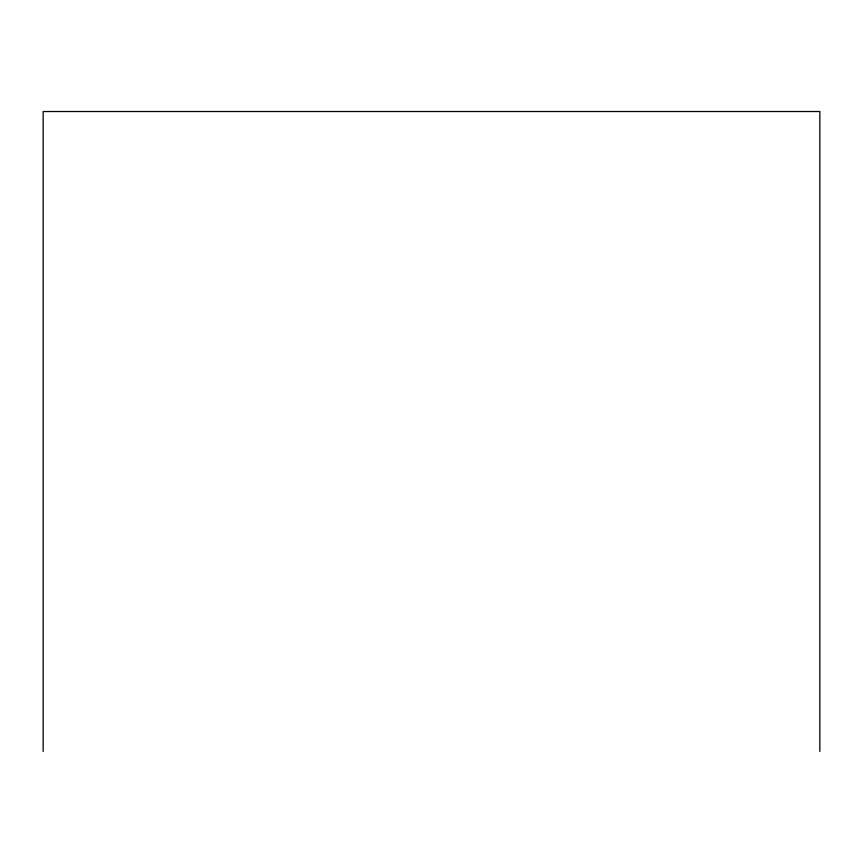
<?xml version="1.0" encoding="UTF-8"?>
<svg xmlns="http://www.w3.org/2000/svg" width="863" height="863" viewBox="0 0 863 863"><rect width="100%" height="100%" fill="white"/><g stroke="black" fill="none" stroke-linecap="round" stroke-linejoin="round"><path stroke-width="1.29" d="M819.85 751.479L819.85 111.521L43.15 111.521L43.15 751.479"/></g></svg>
